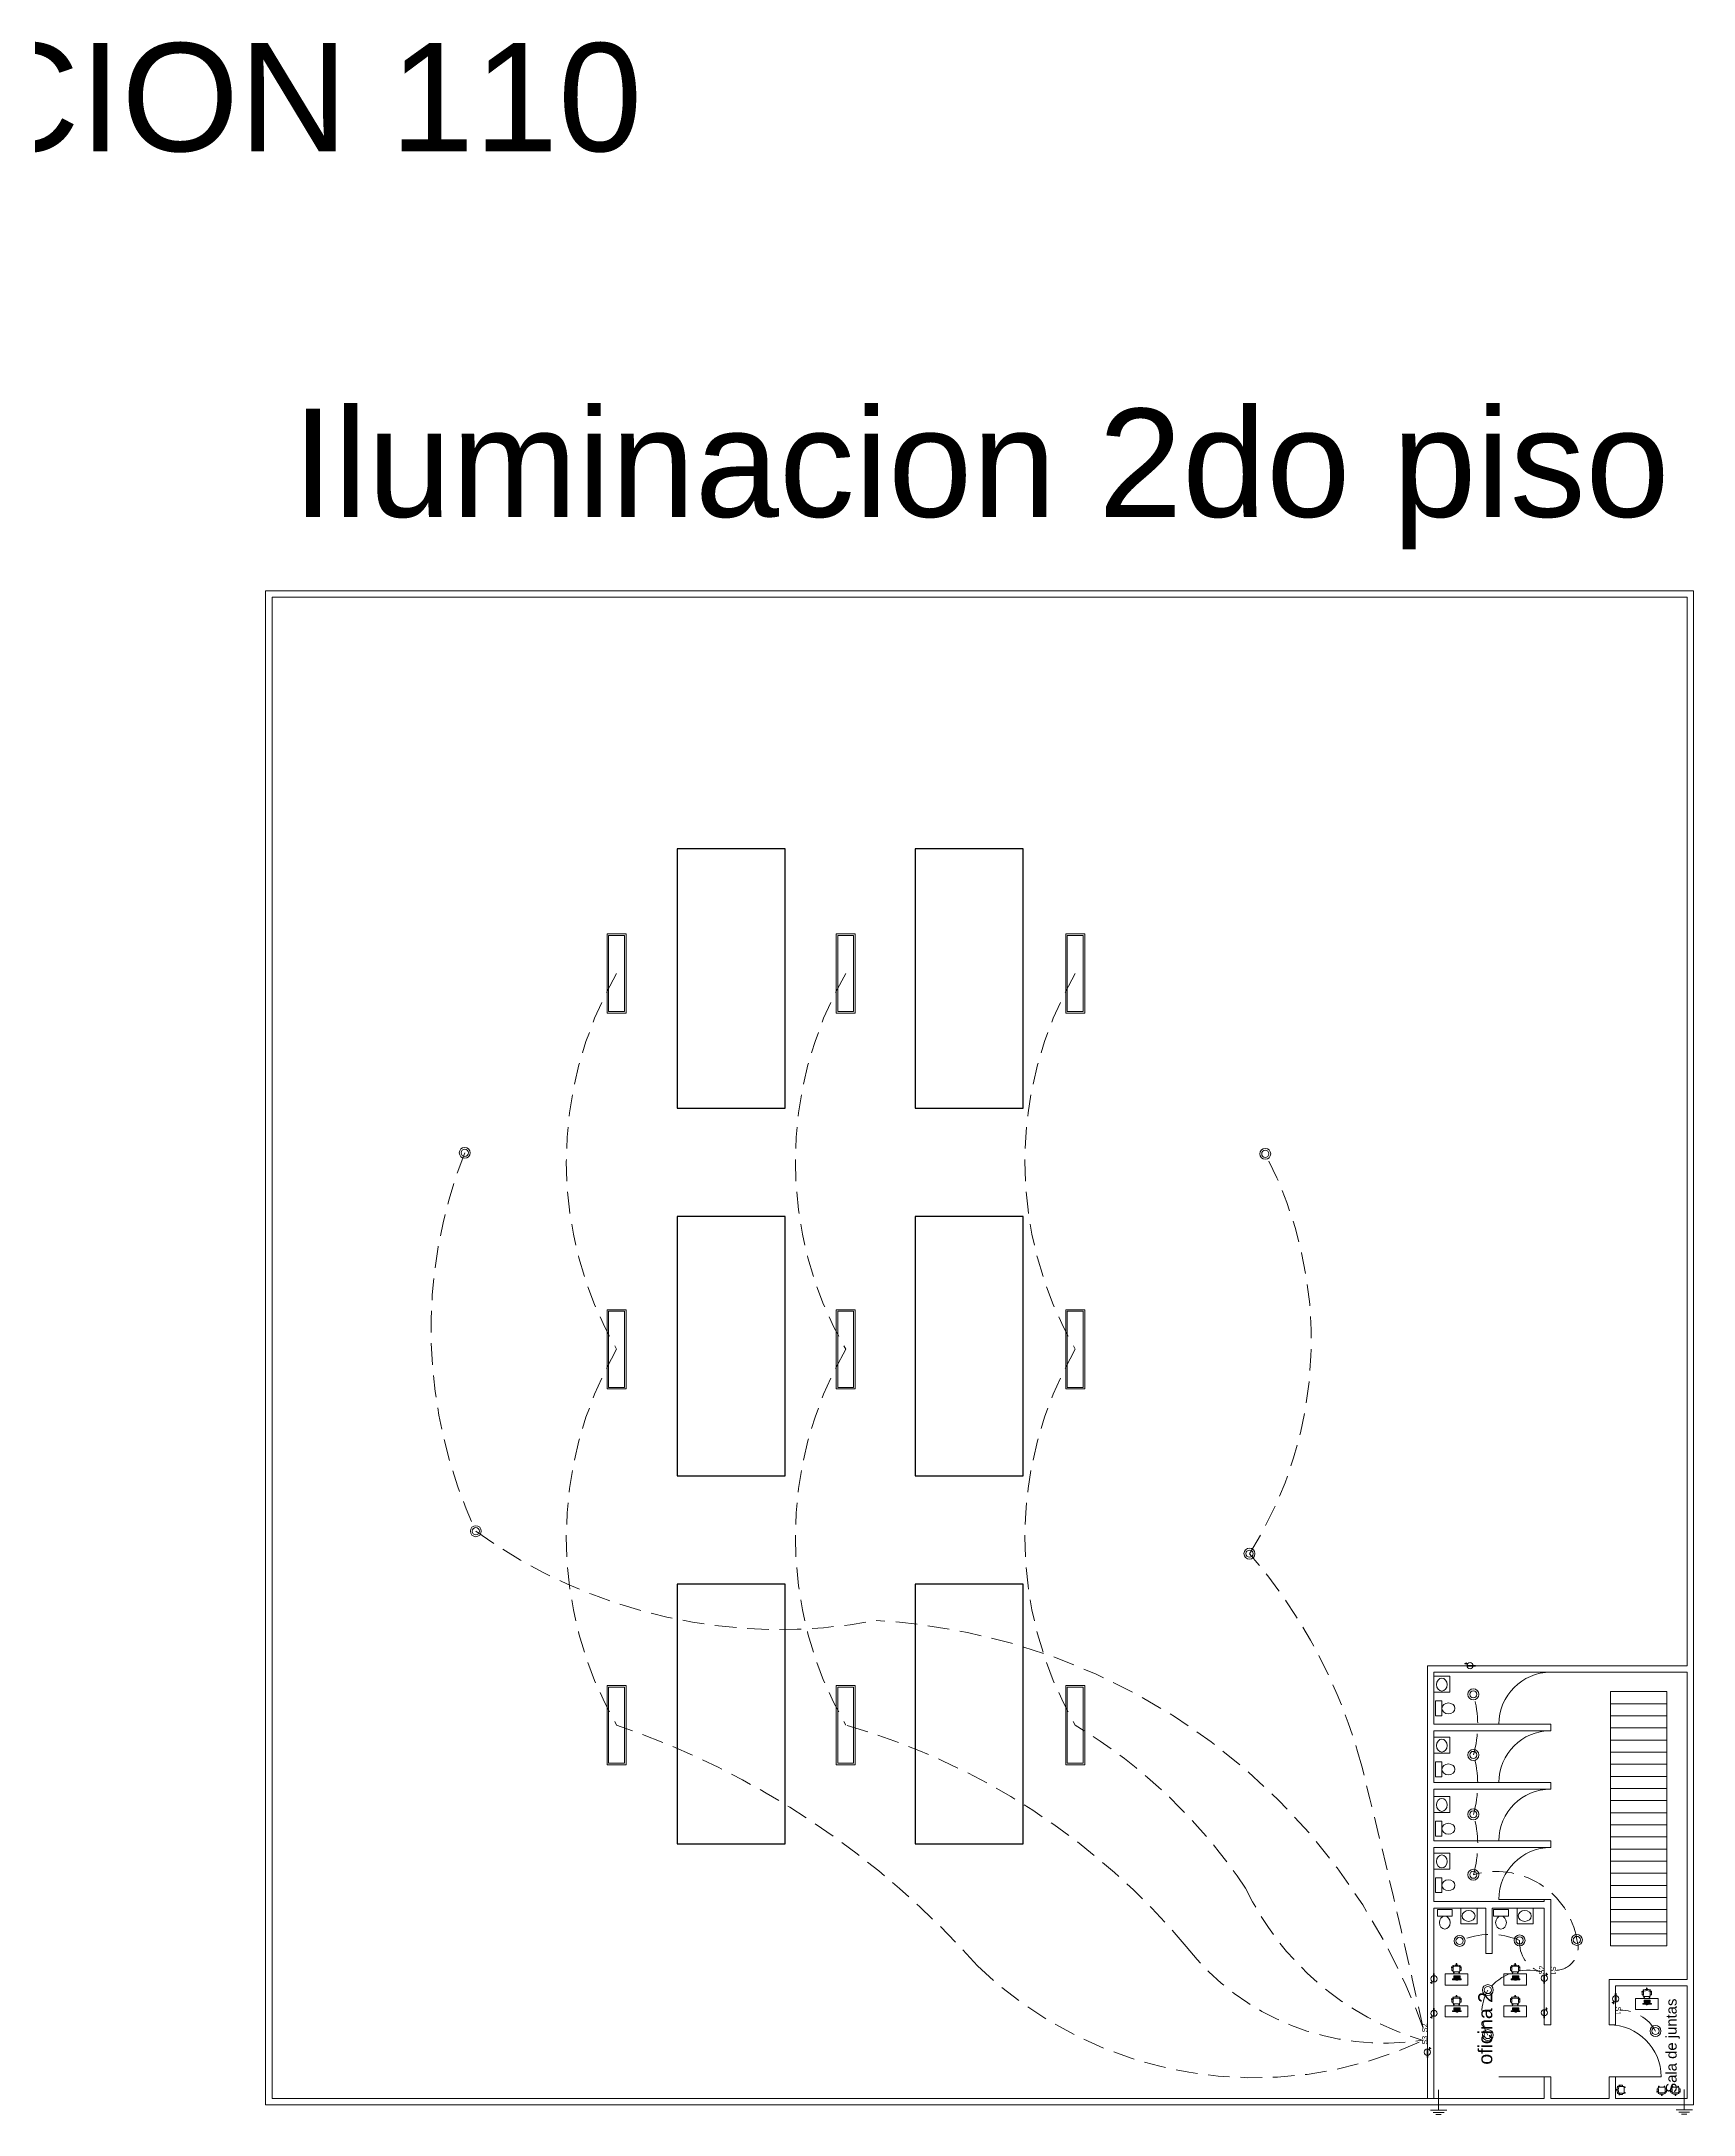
# Model space of a CAD drawing. Header units: millimetres. Extents: x -461 to 1315, y -154 to 152.
# Drawn here: x 693.73 to 731.91, y 28.7 to 76.62 of the extents above; entities that cross this region are included whole.
import ezdxf

# ---------------------------------------------------------------- set-up
doc = ezdxf.new("R2010")
doc.units = ezdxf.units.MM
doc.linetypes.add('DASHED', pattern=[0.75, 0.5, -0.25])
doc.layers.get('0').update_dxf_attribs({"lineweight": 13})
for name, color, linetype, lineweight in [('A-AREA', 7, 'Continuous', 5), ('A-DOOR', 251, 'Continuous', 13), ('A-FURN', 46, 'Continuous', 13), ('A-WALL', 253, 'Continuous', 15), ('C-SSWR', 3, 'Continuous', 13), ('E-CONT', 222, 'DASHED', 13), ('E-GRND', 5, 'Continuous', 13), ('E-LITE', 40, 'Continuous', 13), ('E-LTNG', 40, 'Continuous', 13), ('S-STRS', 4, 'Continuous', 13)]:
    doc.layers.add(name, color=color, linetype=linetype, lineweight=lineweight)
doc.layers.add('C-TRAL', color=212, linetype='Continuous')
doc.styles.get("Standard").update_dxf_attribs({"font": 'arial.ttf'})

# ---------------------------------------------------------------- blocks, each defined once
blk = doc.blocks.new('RETIE-PANELLED18W')
at = {"lineweight": 5}
for radius in [28.2, 18.4]:
    blk.add_circle((1123, 1711), radius, dxfattribs=at)
blk = doc.blocks.new('RETIE-LUMINARIA30X120DE40W')
at = {"lineweight": 5}
for points in [[(1192.3, 1610.3), (1192.3, 1634.6), (1091, 1634.6), (1091, 1610.3)], [(1190.3, 1612.3), (1190.3, 1632.6), (1093, 1632.6), (1093, 1612.3)]]:
    blk.add_lwpolyline(points, close=True, dxfattribs=at)
blk = doc.blocks.new('RETIE-INTERRUPTORSENCILLO')
at = {"insert": (1124.1, 1538.8), "char_height": 18.61, "attachment_point": 1}
blk.add_mtext_dynamic_manual_height_columns('S2', width=368.964, gutter_width=93.1, heights=[0], dxfattribs=at)
blk = doc.blocks.new('RETIE-INTERRUPTORSENCILLOIND')
at = {"insert": (1125.5, 1500.3), "char_height": 2.5, "attachment_point": 1}
blk.add_mtext_dynamic_manual_height_columns('{\\H7.4448x;S1}', width=81.348, gutter_width=12.5, heights=[15.7], dxfattribs=at)
blk = doc.blocks.new('RETIE-INTERRUPTORTRIPLE')
at = {"insert": (1125.4, 1457.3), "char_height": 18.61, "attachment_point": 1}
blk.add_mtext_dynamic_manual_height_columns('S3', width=65.32, gutter_width=12.5, heights=[0], dxfattribs=at)
blk = doc.blocks.new('RETIE-Toma corriente monofásico')
h = blk.add_hatch(color=256)
h.dxf.hatch_style = 1
h.paths.add_polyline_path([(-177, 21), (-305, 21), (-305, 11), (-177, 11, -0.0148577)])
h.paths.add_polyline_path([(176, 21), (-177, 21, 0.0148577), (-177, 11), (177, 11)])
h.paths.add_polyline_path([(-178, -9), (-305, -9), (-305, -20), (-177, -20, -0.0148472)])
h.paths.add_polyline_path([(177, -9), (-178, -9, 0.0148472), (-177, -20), (177, -20)])
h = blk.add_hatch(color=256)
h.dxf.hatch_style = 1
h.paths.add_polyline_path([(155, -110), (155, -120), (286, -120), (286, -110)])
h.paths.add_polyline_path([(216, -190), (225, -190), (225, -120), (216, -120)])
for points in [[(176, 21), (-305, 21), (-305, 11), (177, 11)], [(177, -9), (-305, -9), (-305, -20), (177, -20)], [(155, -110), (286, -110), (286, -120), (155, -120)], [(216, -120), (225, -120), (225, -190), (216, -190)]]:
    blk.add_lwpolyline(points, close=True)
blk.add_circle((0, 0), 178)
blk = doc.blocks.new('*U117')
at = {"layer": 'E-LITE', "ltscale": 2}
for p, q in [((18607, 41656), (18607, 41674)), ((18608, 41656), (18608, 41674)), ((18612, 41673), (18625, 41668)), ((18655, 41451), (18613, 41451)), ((18621, 41700), (18664, 41686)), ((18622, 41669), (18622, 41663)), ((18644, 41681), (18653, 41684)), ((18668, 41407), (18670, 41456)), ((18679, 41663), (18680, 41692)), ((18904, 41906), (18904, 41868)), ((18933, 41906), (18933, 41868)), ((19158, 41663), (19157, 41691)), ((19169, 41407), (19167, 41456)), ((19217, 41700), (19173, 41686)), ((19225, 41451), (19183, 41451)), ((19194, 41681), (19184, 41684)), ((19226, 41673), (19212, 41668)), ((19215, 41669), (19215, 41663)), ((19230, 41656), (19230, 41674)), ((19231, 41656), (19231, 41674)), ((18721, 41339), (18726, 41347)), ((18723, 41347), (19115, 41347)), ((18744, 41323), (18762, 41347)), ((19094, 41323), (19076, 41347)), ((19117, 41339), (19111, 41347))]:
    blk.add_line(p, q, dxfattribs=at)
at = {"layer": 'E-LITE'}
for p, q in [((19260, 40835), (18629, 40835)), ((18629, 40835), (18629, 40805)), ((18644, 40790), (19245, 40790)), ((18762, 41053), (18780, 41053)), ((18805, 41053), (18805, 41038)), ((18805, 41013), (18805, 40997)), ((18805, 40992), (18805, 40977)), ((18805, 40971), (18805, 40955)), ((18805, 40934), (18805, 40918)), ((18825, 41053), (18825, 41038)), ((18825, 41033), (18825, 41017)), ((18825, 41013), (18825, 40997)), ((18825, 40992), (18825, 40977)), ((18825, 40971), (18825, 40955)), ((18825, 40934), (18825, 40918)), ((18845, 41053), (18845, 41038)), ((18845, 41013), (18845, 40997)), ((18845, 40992), (18845, 40977)), ((18845, 40971), (18845, 40955)), ((18845, 40934), (18845, 40918)), ((18873, 40781), (18873, 40790)), ((18876, 40934), (18876, 40918)), ((18887, 41054), (18905, 41054)), ((18896, 40934), (18896, 40918)), ((18905, 41054), (18905, 41038)), ((18905, 41054), (18905, 41038)), ((18905, 40992), (18905, 40977)), ((18905, 40971), (18905, 40955)), ((18917, 40934), (18917, 40918)), ((18925, 41054), (18925, 41038)), ((18925, 41035), (18925, 41019)), ((18925, 41013), (18925, 40997)), ((18925, 40992), (18925, 40977)), ((18925, 40971), (18925, 40955)), ((18937, 40934), (18937, 40918)), ((18945, 41054), (18945, 41038)), ((18945, 41035), (18945, 41019)), ((18945, 41013), (18945, 40997)), ((18945, 40992), (18945, 40977)), ((18945, 40971), (18945, 40955)), ((18965, 41035), (18965, 41019)), ((18965, 41013), (18965, 40997)), ((18965, 40992), (18965, 40977)), ((18965, 40971), (18965, 40955)), ((18967, 40934), (18967, 40918)), ((18968, 41054), (18985, 41054)), ((18985, 41038), (18968, 41038)), ((18985, 41035), (18985, 41019)), ((18985, 41013), (18985, 40997)), ((18985, 40992), (18985, 40977)), ((18985, 40971), (18985, 40955)), ((18987, 40934), (18987, 40918)), ((18988, 41054), (19006, 41054)), ((19006, 41038), (18988, 41038)), ((19006, 41035), (19006, 41019)), ((19006, 41013), (19006, 40997)), ((19006, 40992), (19006, 40977)), ((19006, 40971), (19006, 40955)), ((19007, 40934), (19007, 40918)), ((19008, 41054), (19026, 41054)), ((19026, 41038), (19008, 41038)), ((19015, 40782), (19015, 40790)), ((19026, 41035), (19026, 41019)), ((19026, 41013), (19026, 40997)), ((19026, 40992), (19026, 40977)), ((19026, 40971), (19026, 40955)), ((19028, 40934), (19028, 40918)), ((19046, 41035), (19046, 41019)), ((19046, 41013), (19046, 40997)), ((19046, 40992), (19046, 40977)), ((19046, 40971), (19046, 40955)), ((19058, 40934), (19058, 40918)), ((19066, 41054), (19066, 41038)), ((19066, 41035), (19066, 41019)), ((19066, 41013), (19066, 40997)), ((19066, 40992), (19066, 40977)), ((19066, 40971), (19066, 40955)), ((19078, 40934), (19078, 40918)), ((19087, 41054), (19087, 41038)), ((19087, 41035), (19087, 41019)), ((19087, 41013), (19087, 40997)), ((19087, 40992), (19087, 40977)), ((19087, 40971), (19087, 40955)), ((19098, 40934), (19098, 40918)), ((19107, 41054), (19107, 41038)), ((19107, 41035), (19107, 41019)), ((19107, 41013), (19107, 40997)), ((19107, 40992), (19107, 40977)), ((19107, 40971), (19107, 40955)), ((19118, 40934), (19118, 40918)), ((19127, 41013), (19127, 40997)), ((19127, 40992), (19127, 40977)), ((19127, 40971), (19127, 40955))]:
    blk.add_line(p, q, dxfattribs=at)
at = {"layer": 'E-LITE', "ltscale": 2}
for points in [[(18589, 41676), (18589, 41645), (18588, 41644), (18578, 41644), (18575, 41648), (18575, 41700), (18578, 41704), (18583, 41704)], [(18595, 41645), (18590, 41645), (18590, 41675)], [(18614, 41704), (18618, 41704), (18622, 41700), (18622, 41699)], [(18904, 41877), (18899, 41877), (18895, 41880), (18895, 41933), (18899, 41937), (18903, 41937)], [(18933, 41877), (18939, 41877), (18942, 41880), (18942, 41933), (18939, 41937), (18934, 41937)], [(19224, 41704), (19219, 41704), (19215, 41700), (19215, 41699)], [(19248, 41675), (19248, 41645), (19243, 41645)], [(19255, 41704), (19259, 41704), (19263, 41700), (19263, 41647), (19259, 41644), (19250, 41644), (19249, 41645), (19249, 41675)], [(18712, 41299), (18712, 41269), (18711, 41267), (18701, 41267), (18697, 41271), (18697, 41324), (18701, 41327), (18706, 41327)], [(18729, 41298), (18729, 41269), (18713, 41269), (18713, 41298)], [(18745, 41324), (18745, 41271), (18741, 41267), (18731, 41267), (18730, 41269), (18730, 41299)], [(19093, 41324), (19093, 41271), (19096, 41267), (19106, 41267), (19107, 41268), (19107, 41299)], [(19125, 41298), (19125, 41268), (19108, 41268), (19108, 41298)], [(19132, 41327), (19137, 41327), (19140, 41324), (19140, 41271), (19137, 41267), (19127, 41267), (19126, 41268), (19126, 41299)]]:
    blk.add_lwpolyline(points, dxfattribs=at)
at = {"layer": 'E-LITE'}
for points in [[(18667, 41668), (18609, 41656)], [(18945, 41842), (18941, 41868), (18897, 41868), (18893, 41842)], [(19171, 41668), (19229, 41656)], [(18629, 40805), (18629, 40835)], [(19245, 40790), (18644, 40790)], [(18780, 41038), (18780, 41053), (18742, 41053), (18742, 41038), (18780, 41038), (18762, 41038)], [(18855, 41038), (18855, 41054), (18884, 41054), (18884, 41038), (18855, 41038)], [(19028, 41054), (19046, 41054), (19046, 41038), (19046, 41054), (18948, 41054), (18948, 41038), (19046, 41038), (19028, 41038)], [(19127, 41054), (19109, 41054), (19109, 41038), (19127, 41038)], [(19109, 41054), (19147, 41054), (19147, 41038), (19109, 41038)], [(19127, 41035), (19109, 41035), (19109, 41019), (19127, 41019)], [(19109, 41035), (19147, 41035), (19147, 41019), (19109, 41019)], [(19260, 40835), (19260, 40805)]]:
    blk.add_lwpolyline(points, dxfattribs=at)
for points in [[(19719, 41205), (19719, 40405), (18119, 40405), (18119, 41205)], [(18629, 40835), (19260, 40835), (19260, 40845), (18629, 40845)], [(18722, 41053), (18722, 41038), (18740, 41038), (18740, 41053)], [(18722, 41035), (18722, 41019), (18740, 41019), (18740, 41035)], [(18722, 41013), (18722, 40997), (18740, 40997), (18740, 41013)], [(18722, 40992), (18722, 40977), (18740, 40977), (18740, 40992)], [(18742, 41035), (18742, 41019), (18760, 41019), (18760, 41035)], [(18742, 41013), (18742, 40997), (18760, 40997), (18760, 41013)], [(18742, 40992), (18742, 40977), (18760, 40977), (18760, 40992)], [(18762, 41035), (18762, 41019), (18780, 41019), (18780, 41035)], [(18762, 41013), (18762, 40997), (18780, 40997), (18780, 41013)], [(18762, 40992), (18762, 40977), (18780, 40977), (18780, 40992)], [(18787, 41053), (18787, 41038), (18805, 41038), (18805, 41053)], [(18787, 41013), (18787, 40997), (18805, 40997), (18805, 41013)], [(18787, 40992), (18787, 40977), (18805, 40977), (18805, 40992)], [(18787, 40971), (18787, 40955), (18805, 40955), (18805, 40971)], [(18787, 40934), (18787, 40918), (18805, 40918), (18805, 40934)], [(18807, 41053), (18807, 41038), (18825, 41038), (18825, 41053)], [(18807, 41033), (18807, 41017), (18825, 41017), (18825, 41033)], [(18807, 41013), (18807, 40997), (18825, 40997), (18825, 41013)], [(18807, 40992), (18807, 40977), (18825, 40977), (18825, 40992)], [(18807, 40971), (18807, 40955), (18825, 40955), (18825, 40971)], [(18807, 40934), (18807, 40918), (18825, 40918), (18825, 40934)], [(18828, 41053), (18828, 41038), (18845, 41038), (18845, 41053)], [(18828, 41013), (18828, 40997), (18845, 40997), (18845, 41013)], [(18828, 40992), (18828, 40977), (18845, 40977), (18845, 40992)], [(18828, 40971), (18828, 40955), (18845, 40955), (18845, 40971)], [(18828, 40934), (18828, 40918), (18845, 40918), (18845, 40934)], [(18905, 41035), (18905, 41019), (18855, 41019), (18855, 41035)], [(18855, 40998), (18855, 41013), (18892, 41013), (18892, 40998)], [(18855, 40977), (18855, 40993), (18881, 40993), (18881, 40977)], [(18884, 40955), (18855, 40955), (18855, 40971), (18884, 40971)], [(18858, 40934), (18858, 40918), (18876, 40918), (18876, 40934)], [(18879, 40934), (18879, 40918), (18896, 40918), (18896, 40934)], [(18887, 41054), (18887, 41038), (18905, 41038), (18905, 41054)], [(18887, 40992), (18887, 40977), (18905, 40977), (18905, 40992)], [(18887, 40971), (18887, 40955), (18905, 40955), (18905, 40971)], [(18899, 40934), (18899, 40918), (18917, 40918), (18917, 40934)], [(18900, 40790), (18988, 40790), (18988, 40763), (18900, 40763)], [(18907, 41054), (18907, 41038), (18925, 41038), (18925, 41054)], [(18907, 41035), (18907, 41019), (18925, 41019), (18925, 41035)], [(18907, 41013), (18907, 40997), (18925, 40997), (18925, 41013)], [(18907, 40992), (18907, 40977), (18925, 40977), (18925, 40992)], [(18907, 40971), (18907, 40955), (18925, 40955), (18925, 40971)], [(18919, 40934), (18919, 40918), (18937, 40918), (18937, 40934)], [(18927, 41054), (18927, 41038), (18945, 41038), (18945, 41054)], [(18927, 41035), (18927, 41019), (18945, 41019), (18945, 41035)], [(18927, 41013), (18927, 40997), (18945, 40997), (18945, 41013)], [(18927, 40992), (18927, 40977), (18945, 40977), (18945, 40992)], [(18927, 40971), (18927, 40955), (18945, 40955), (18945, 40971)], [(18948, 41035), (18948, 41019), (18965, 41019), (18965, 41035)], [(18948, 41013), (18948, 40997), (18965, 40997), (18965, 41013)], [(18948, 40992), (18948, 40977), (18965, 40977), (18965, 40992)], [(18948, 40971), (18948, 40955), (18965, 40955), (18965, 40971)], [(18949, 40934), (18949, 40918), (18967, 40918), (18967, 40934)], [(18968, 41035), (18968, 41019), (18985, 41019), (18985, 41035)], [(18968, 41013), (18968, 40997), (18985, 40997), (18985, 41013)], [(18968, 40992), (18968, 40977), (18985, 40977), (18985, 40992)], [(18968, 40971), (18968, 40955), (18985, 40955), (18985, 40971)], [(18970, 40934), (18970, 40918), (18987, 40918), (18987, 40934)], [(18988, 41035), (18988, 41019), (19006, 41019), (19006, 41035)], [(18988, 41013), (18988, 40997), (19006, 40997), (19006, 41013)], [(18988, 40992), (18988, 40977), (19006, 40977), (19006, 40992)], [(18988, 40971), (18988, 40955), (19006, 40955), (19006, 40971)], [(18990, 40934), (18990, 40918), (19007, 40918), (19007, 40934)], [(19008, 41035), (19008, 41019), (19026, 41019), (19026, 41035)], [(19008, 41013), (19008, 40997), (19026, 40997), (19026, 41013)], [(19008, 40992), (19008, 40977), (19026, 40977), (19026, 40992)], [(19008, 40971), (19008, 40955), (19026, 40955), (19026, 40971)], [(19010, 40934), (19010, 40918), (19028, 40918), (19028, 40934)], [(19028, 41035), (19028, 41019), (19046, 41019), (19046, 41035)], [(19028, 41013), (19028, 40997), (19046, 40997), (19046, 41013)], [(19028, 40992), (19028, 40977), (19046, 40977), (19046, 40992)], [(19028, 40971), (19028, 40955), (19046, 40955), (19046, 40971)], [(19040, 40934), (19040, 40918), (19058, 40918), (19058, 40934)], [(19049, 41054), (19049, 41038), (19066, 41038), (19066, 41054)], [(19049, 41035), (19049, 41019), (19066, 41019), (19066, 41035)], [(19049, 41013), (19049, 40997), (19066, 40997), (19066, 41013)], [(19049, 40992), (19049, 40977), (19066, 40977), (19066, 40992)], [(19049, 40971), (19049, 40955), (19066, 40955), (19066, 40971)], [(19060, 40934), (19060, 40918), (19078, 40918), (19078, 40934)], [(19069, 41054), (19069, 41038), (19087, 41038), (19087, 41054)], [(19069, 41035), (19069, 41019), (19087, 41019), (19087, 41035)], [(19069, 41013), (19069, 40997), (19087, 40997), (19087, 41013)], [(19069, 40992), (19069, 40977), (19087, 40977), (19087, 40992)], [(19069, 40971), (19069, 40955), (19087, 40955), (19087, 40971)], [(19080, 40934), (19080, 40918), (19098, 40918), (19098, 40934)], [(19089, 41054), (19089, 41038), (19107, 41038), (19107, 41054)], [(19089, 41035), (19089, 41019), (19107, 41019), (19107, 41035)], [(19089, 41013), (19089, 40997), (19107, 40997), (19107, 41013)], [(19089, 40992), (19089, 40977), (19107, 40977), (19107, 40992)], [(19089, 40971), (19089, 40955), (19107, 40955), (19107, 40971)], [(19101, 40934), (19101, 40918), (19118, 40918), (19118, 40934)], [(19109, 41013), (19109, 40997), (19127, 40997), (19127, 41013)], [(19109, 40992), (19109, 40977), (19127, 40977), (19127, 40992)], [(19109, 40971), (19109, 40955), (19127, 40955), (19127, 40971)], [(19130, 41013), (19130, 40997), (19147, 40997), (19147, 41013)], [(19130, 40992), (19130, 40977), (19147, 40977), (19147, 40992)], [(19130, 40971), (19130, 40955), (19147, 40955), (19147, 40971)], [(19130, 40934), (19130, 40918), (19147, 40918), (19147, 40934)]]:
    blk.add_lwpolyline(points, close=True, dxfattribs=at)
blk.add_lwpolyline([(19171, 41050, 0.4142136), (19156, 41065), (18736, 41065, 0.4142136), (18721, 41050), (18721, 40920, 0.4142136), (18736, 40905), (19156, 40905, 0.4142136), (19171, 40920)], format="xyb", close=True, dxfattribs=at)
blk.add_lwpolyline([(19245, 40790, 0.4142136), (19260, 40805), (19260, 40835)], format="xyb", dxfattribs=at)
for centre in [(18731, 40927), (18751, 40927), (18771, 40927)]:
    blk.add_circle(centre, 2.59, dxfattribs=at)
at = {"layer": 'E-LITE', "ltscale": 2}
for centre, radius, start, end in [((18598, 41692), 19.1, 40.52447, 283.45948), ((19430, 41541), 843, 173.3476, 184.90474), ((18610, 41471), 20.1, 185.03654, 276.00474), ((18613, 41637), 19.6, 101.38427, 176.06746), ((18606, 41654), 20, 72.20154, 98.70741), ((18627, 41719), 20, 225.27654, 251.78243), ((18651, 41650), 31.9, 103.75015, 164.57903), ((18709, 41457), 234, 97.11894, 103.75015), ((18657, 41473), 22.2, 265.04182, 0.93164), ((18675, 41793), 11.1, 111.0959, 214.61874), ((18677, 41787), 11.1, 111.0959, 181.3726), ((18918, 41944), 297, 212.04452, 226.75437), ((18669, 41656), 12.1, 357.63877, 99.61074), ((18725, 41404), 57, 177.57291, 267.81851), ((18919, 41041), 801, 71.98827, 107.99568), ((18919, 41041), 794, 71.98827, 107.99568), ((24194, 41493), 5515, 178.31383, 180.20718), ((18740, 41689), 59.8, 126.26397, 177.38921), ((18725, 41739), 15.3, 226.96029, 245.59581), ((18919, 41061), 693, 73.19676, 106.78717), ((18919, 41925), 19.1, 328.52447, 211.45948), ((18884, 41906), 20, 0.20154, 26.70741), ((18953, 41906), 20, 153.27654, 179.78243), ((19112, 41404), 57, 272.16543, 2.41103), ((19113, 41739), 15.3, 294.38816, 313.02366), ((18920, 41944), 297, 313.22957, 327.93944), ((19098, 41689), 59.8, 2.59474, 54.06118), ((19169, 41656), 12.1, 80.3732, 182.3452), ((13644, 41495), 5515, 359.77676, 1.67011), ((19129, 41457), 234, 76.23381, 82.86501), ((19181, 41473), 22.2, 179.05231, 274.94213), ((19160, 41787), 11.1, 358.6113, 68.88805), ((19162, 41793), 11.1, 325.36516, 68.88805), ((19186, 41650), 31.9, 15.40493, 76.23381), ((19211, 41719), 20, 288.20154, 314.70741), ((19239, 41692), 19.1, 256.52446, 139.45948), ((19227, 41471), 20.1, 263.97921, 354.94741), ((19232, 41654), 20, 81.27654, 107.78241), ((19225, 41637), 19.6, 3.91648, 78.59968), ((18408, 41541), 843, 355.07922, 6.63635), ((18721, 41316), 19.1, 112.52447, 355.45949), ((18704, 41351), 20, 297.27654, 323.78241), ((18760, 41311), 20, 144.20154, 170.7074), ((19078, 41311), 20, 9.27654, 35.78241), ((19117, 41316), 19.1, 184.52446, 67.45949), ((19133, 41351), 20, 216.20154, 242.7074)]:
    blk.add_arc(centre, radius, start, end, dxfattribs=at)
at = {"layer": 'E-LITE'}
blk.add_arc((18644, 40805), 15, 180, 270, dxfattribs=at)
blk.add_ellipse((18944, 40781), major_axis=(-70.7, -0.3), ratio=0.422033, start_param=6.2799588, end_param=9.4843481, dxfattribs=at)
blk = doc.blocks.new('*U118')
at = {"layer": 'E-LITE', "ltscale": 2}
for p, q in [((18607, 41656), (18607, 41674)), ((18608, 41656), (18608, 41674)), ((18612, 41673), (18625, 41668)), ((18655, 41451), (18613, 41451)), ((18621, 41700), (18664, 41686)), ((18622, 41669), (18622, 41663)), ((18644, 41681), (18653, 41684)), ((18668, 41407), (18670, 41456)), ((18679, 41663), (18680, 41692)), ((18721, 41339), (18726, 41347)), ((18723, 41347), (19115, 41347)), ((18744, 41323), (18762, 41347)), ((18904, 41906), (18904, 41868)), ((18933, 41906), (18933, 41868)), ((19094, 41323), (19076, 41347)), ((19117, 41339), (19111, 41347)), ((19158, 41663), (19157, 41691)), ((19169, 41407), (19167, 41456)), ((19217, 41700), (19173, 41686)), ((19225, 41451), (19183, 41451)), ((19194, 41681), (19184, 41684)), ((19226, 41673), (19212, 41668)), ((19215, 41669), (19215, 41663)), ((19230, 41656), (19230, 41674)), ((19231, 41656), (19231, 41674))]:
    blk.add_line(p, q, dxfattribs=at)
for points in [[(18589, 41676), (18589, 41645), (18588, 41644), (18578, 41644), (18575, 41648), (18575, 41700), (18578, 41704), (18583, 41704)], [(18595, 41645), (18590, 41645), (18590, 41675)], [(18614, 41704), (18618, 41704), (18622, 41700), (18622, 41699)], [(18712, 41299), (18712, 41269), (18711, 41267), (18701, 41267), (18697, 41271), (18697, 41324), (18701, 41327), (18706, 41327)], [(18729, 41298), (18729, 41269), (18713, 41269), (18713, 41298)], [(18745, 41324), (18745, 41271), (18741, 41267), (18731, 41267), (18730, 41269), (18730, 41299)], [(18904, 41877), (18899, 41877), (18895, 41880), (18895, 41933), (18899, 41937), (18903, 41937)], [(18933, 41877), (18939, 41877), (18942, 41880), (18942, 41933), (18939, 41937), (18934, 41937)], [(19093, 41324), (19093, 41271), (19096, 41267), (19106, 41267), (19107, 41268), (19107, 41299)], [(19125, 41298), (19125, 41268), (19108, 41268), (19108, 41298)], [(19132, 41327), (19137, 41327), (19140, 41324), (19140, 41271), (19137, 41267), (19127, 41267), (19126, 41268), (19126, 41299)], [(19224, 41704), (19219, 41704), (19215, 41700), (19215, 41699)], [(19248, 41675), (19248, 41645), (19243, 41645)], [(19255, 41704), (19259, 41704), (19263, 41700), (19263, 41647), (19259, 41644), (19250, 41644), (19249, 41645), (19249, 41675)]]:
    blk.add_lwpolyline(points, dxfattribs=at)
at = {"layer": 'E-LITE'}
for points in [[(18667, 41668), (18609, 41656)], [(18945, 41842), (18941, 41868), (18897, 41868), (18893, 41842)], [(19171, 41668), (19229, 41656)]]:
    blk.add_lwpolyline(points, dxfattribs=at)
at = {"layer": 'E-LITE', "ltscale": 2}
for centre, radius, start, end in [((18598, 41692), 19.1, 40.52447, 283.45948), ((19430, 41541), 843, 173.3476, 184.90474), ((18610, 41471), 20.1, 185.03654, 276.00474), ((18613, 41637), 19.6, 101.38427, 176.06746), ((18606, 41654), 20, 72.20154, 98.70741), ((18627, 41719), 20, 225.27654, 251.78243), ((18651, 41650), 31.9, 103.75015, 164.57903), ((18709, 41457), 234, 97.11894, 103.75015), ((18657, 41473), 22.2, 265.04182, 0.93164), ((18675, 41793), 11.1, 111.0959, 214.61874), ((18677, 41787), 11.1, 111.0959, 181.3726), ((18918, 41944), 297, 212.04452, 226.75437), ((18669, 41656), 12.1, 357.63877, 99.61074), ((18725, 41404), 57, 177.57291, 267.81851), ((18919, 41041), 801, 71.98827, 107.99568), ((18919, 41041), 794, 71.98827, 107.99568), ((24194, 41493), 5515, 178.31383, 180.20718), ((18740, 41689), 59.8, 126.26397, 177.38921), ((18721, 41316), 19.1, 112.52447, 355.45949), ((18725, 41739), 15.3, 226.96029, 245.59581), ((18704, 41351), 20, 297.27654, 323.78241), ((18919, 41061), 693, 73.19676, 106.78717), ((18760, 41311), 20, 144.20154, 170.7074), ((18919, 41925), 19.1, 328.52447, 211.45948), ((18884, 41906), 20, 0.20154, 26.70741), ((18953, 41906), 20, 153.27654, 179.78243), ((19078, 41311), 20, 9.27654, 35.78241), ((19117, 41316), 19.1, 184.52446, 67.45949), ((19112, 41404), 57, 272.16543, 2.41103), ((19133, 41351), 20, 216.20154, 242.7074), ((19113, 41739), 15.3, 294.38816, 313.02366), ((18920, 41944), 297, 313.22957, 327.93944), ((19098, 41689), 59.8, 2.59474, 54.06118), ((19169, 41656), 12.1, 80.3732, 182.3452), ((13644, 41495), 5515, 359.77676, 1.67011), ((19129, 41457), 234, 76.23381, 82.86501), ((19181, 41473), 22.2, 179.05231, 274.94213), ((19160, 41787), 11.1, 358.6113, 68.88805), ((19162, 41793), 11.1, 325.36516, 68.88805), ((19186, 41650), 31.9, 15.40493, 76.23381), ((19211, 41719), 20, 288.20154, 314.70741), ((19239, 41692), 19.1, 256.52446, 139.45948), ((19227, 41471), 20.1, 263.97921, 354.94741), ((19232, 41654), 20, 81.27654, 107.78241), ((19225, 41637), 19.6, 3.91648, 78.59968), ((18408, 41541), 843, 355.07922, 6.63635)]:
    blk.add_arc(centre, radius, start, end, dxfattribs=at)
blk = doc.blocks.new('*U299')
for p, q in [((0, 0), (0, -54.6)), ((-21.9, -54.6), (21.9, -54.6)), ((-14.6, -60.5), (14.6, -60.5)), ((-7.3, -66.3), (7.3, -66.3))]:
    blk.add_line(p, q)

msp = doc.modelspace()

# ---------------------------------------------------------------- linework, layer by layer
at = {"layer": 'A-DOOR'}
for p, q in [((728.609, 37.726), (727.409, 37.726)), ((728.609, 36.376), (727.409, 36.376)), ((728.609, 35.026), (727.409, 35.026)), ((728.609, 33.676), (727.409, 33.676)), ((728.609, 29.576), (727.409, 29.576)), ((729.959, 29.576), (731.159, 29.576))]:
    msp.add_line(p, q, dxfattribs=at)
for centre, start, end in [((728.609, 37.726), 90, 180), ((728.609, 36.376), 90, 180), ((728.609, 35.026), 90, 180), ((728.609, 33.676), 90, 180), ((729.959, 29.576), 0, 90)]:
    msp.add_arc(centre, 1.2, start, end, dxfattribs=at)
at = {"layer": 'A-FURN'}
for p, q in [((726.274, 38.836), (725.909, 38.836)), ((726.274, 38.464), (726.274, 38.836)), ((725.909, 38.464), (726.274, 38.464)), ((726.274, 37.426), (725.909, 37.426)), ((726.274, 37.053), (726.274, 37.426)), ((725.909, 37.053), (726.274, 37.053)), ((726.274, 36.055), (725.909, 36.055)), ((726.274, 35.683), (726.274, 36.055)), ((725.909, 35.683), (726.274, 35.683)), ((726.274, 34.748), (725.909, 34.748)), ((726.274, 34.375), (726.274, 34.748)), ((725.909, 34.375), (726.274, 34.375)), ((726.533, 33.476), (726.533, 33.111)), ((726.533, 33.111), (726.906, 33.111)), ((726.906, 33.111), (726.906, 33.476)), ((727.831, 33.476), (727.831, 33.111)), ((727.831, 33.111), (728.204, 33.111)), ((728.204, 33.111), (728.204, 33.476))]:
    msp.add_line(p, q, dxfattribs=at)
at = {"layer": 'A-WALL'}
for p, q in [((731.909, 63.926), (698.909, 63.926)), ((698.909, 63.926), (698.909, 28.926)), ((698.909, 63.926), (699.059, 63.926)), ((731.759, 63.776), (699.059, 63.776)), ((699.059, 63.776), (699.059, 29.076)), ((731.759, 39.076), (731.759, 63.776)), ((731.909, 28.926), (731.909, 63.926)), ((725.759, 29.076), (725.759, 39.076)), ((725.759, 39.076), (731.759, 39.076)), ((725.759, 39.076), (725.759, 38.926)), ((725.759, 39.076), (725.909, 39.076)), ((725.909, 38.926), (731.759, 38.926)), ((725.909, 38.926), (725.909, 37.726)), ((731.759, 31.826), (731.759, 38.926)), ((728.609, 37.726), (725.909, 37.726)), ((725.909, 37.576), (725.909, 36.376)), ((728.609, 37.576), (725.909, 37.576)), ((728.609, 37.576), (728.609, 37.726)), ((728.609, 36.376), (725.909, 36.376)), ((725.909, 36.226), (725.909, 35.026)), ((728.609, 36.226), (725.909, 36.226)), ((728.609, 36.226), (728.609, 36.376)), ((728.609, 35.026), (725.909, 35.026)), ((728.609, 34.876), (728.609, 35.026)), ((725.909, 34.876), (725.909, 34.076)), ((728.609, 34.876), (725.909, 34.876)), ((725.909, 34.801), (725.909, 34.776)), ((725.909, 33.926), (725.909, 34.076)), ((725.909, 33.926), (725.909, 33.626)), ((725.909, 33.626), (725.909, 33.926)), ((725.909, 33.926), (725.909, 33.626)), ((725.909, 33.626), (728.434, 33.626)), ((728.434, 33.626), (728.459, 33.626)), ((728.459, 33.626), (728.459, 33.676)), ((728.459, 33.676), (728.609, 33.676)), ((728.459, 33.651), (728.459, 33.676)), ((728.609, 32.576), (728.609, 33.676)), ((725.909, 33.476), (725.909, 31.226)), ((727.109, 33.476), (725.909, 33.476)), ((725.909, 29.076), (725.909, 33.476)), ((725.909, 33.476), (725.909, 32.576)), ((727.109, 32.726), (727.109, 33.476)), ((728.459, 33.476), (727.259, 33.476)), ((727.259, 32.726), (727.259, 33.476)), ((728.459, 33.476), (728.459, 32.576)), ((727.109, 32.726), (727.109, 32.576)), ((727.259, 32.726), (727.259, 32.576)), ((727.109, 32.576), (727.109, 32.426)), ((727.109, 32.426), (727.259, 32.426)), ((727.259, 32.576), (727.259, 32.426)), ((728.459, 30.776), (728.459, 32.576)), ((728.459, 32.576), (728.459, 30.776)), ((728.609, 32.576), (728.609, 30.776)), ((729.959, 31.676), (729.959, 31.826)), ((729.959, 31.826), (731.759, 31.826)), ((729.959, 31.826), (730.109, 31.826)), ((729.959, 31.376), (729.959, 31.676)), ((730.109, 31.676), (731.759, 31.676)), ((730.109, 31.076), (730.109, 31.676)), ((731.759, 29.076), (731.759, 31.676)), ((729.959, 31.376), (729.959, 30.776)), ((725.909, 31.076), (725.909, 29.076)), ((728.609, 30.776), (728.459, 30.776)), ((729.959, 30.776), (730.109, 30.776)), ((730.109, 31.076), (730.109, 30.776)), ((728.459, 29.076), (728.459, 29.576)), ((728.459, 29.576), (728.459, 29.076)), ((728.609, 29.576), (728.459, 29.576)), ((728.609, 29.576), (728.609, 29.076)), ((729.959, 29.076), (729.959, 29.576)), ((729.959, 29.576), (730.109, 29.576)), ((730.109, 29.576), (730.109, 29.076)), ((698.909, 28.926), (728.659, 28.926)), ((698.909, 28.926), (728.659, 28.926)), ((707.272, 29.076), (699.059, 29.076)), ((707.272, 29.076), (728.459, 29.076)), ((725.909, 29.076), (728.459, 29.076)), ((728.609, 29.076), (728.659, 29.076)), ((728.659, 29.076), (729.859, 29.076)), ((728.659, 28.926), (729.859, 28.926)), ((729.859, 29.076), (729.959, 29.076)), ((729.859, 28.926), (731.909, 28.926)), ((729.859, 28.926), (731.909, 28.926)), ((730.109, 29.076), (731.759, 29.076)), ((731.909, 28.926), (731.759, 28.926))]:
    msp.add_line(p, q, dxfattribs=at)
at = {"layer": 'C-SSWR'}
for points in [[(725.945, 37.92), (726.095, 37.92), (726.095, 38.263), (725.945, 38.263)], [(725.945, 36.51), (726.095, 36.51), (726.095, 36.853), (725.945, 36.853)], [(725.945, 35.139), (726.095, 35.139), (726.095, 35.482), (725.945, 35.482)], [(725.945, 33.832), (726.095, 33.832), (726.095, 34.175), (725.945, 34.175)], [(725.989, 33.44), (725.989, 33.29), (726.332, 33.29), (726.332, 33.44)], [(727.287, 33.44), (727.287, 33.29), (727.63, 33.29), (727.63, 33.44)]]:
    msp.add_lwpolyline(points, close=True, dxfattribs=at)
for centre, major_axis in [((726.092, 38.641), (0, 0.15)), ((726.245, 38.091), (-0.15, 0)), ((726.092, 37.231), (0, 0.15)), ((726.245, 36.681), (-0.15, 0)), ((726.092, 35.86), (0, 0.15)), ((726.245, 35.31), (-0.15, 0)), ((726.092, 34.553), (0, 0.15)), ((726.245, 34.003), (-0.15, 0)), ((726.161, 33.14), (0, 0.15)), ((726.711, 33.293), (0.15, 0)), ((727.459, 33.14), (0, 0.15)), ((728.009, 33.293), (0.15, 0))]:
    msp.add_ellipse(centre, major_axis=major_axis, ratio=0.833333, dxfattribs=at)
at = {"layer": 'C-TRAL'}
for p, q in [((710.92, 57.963, 0.046), (708.42, 57.963, 0.046)), ((708.42, 57.963, 0.046), (708.42, 51.963, 0.046)), ((710.92, 51.963, 0.046), (710.92, 57.963, 0.046)), ((716.42, 57.963, 0.046), (713.92, 57.963, 0.046)), ((713.92, 57.963, 0.046), (713.92, 51.963, 0.046)), ((716.42, 51.963, 0.046), (716.42, 57.963, 0.046)), ((708.42, 51.963, 0.046), (710.92, 51.963, 0.046)), ((713.92, 51.963, 0.046), (716.42, 51.963, 0.046)), ((710.92, 49.463, 0.023), (708.42, 49.463, 0.023)), ((708.42, 49.463, 0.023), (708.42, 43.463, 0.023)), ((710.92, 43.463, 0.023), (710.92, 49.463, 0.023)), ((716.42, 49.463, 0.023), (713.92, 49.463, 0.023)), ((713.92, 49.463, 0.023), (713.92, 43.463, 0.023)), ((716.42, 43.463, 0.023), (716.42, 49.463, 0.023)), ((708.42, 43.463, 0.023), (710.92, 43.463, 0.023)), ((713.92, 43.463, 0.023), (716.42, 43.463, 0.023)), ((710.92, 40.963), (708.42, 40.963)), ((708.42, 40.963), (708.42, 34.963)), ((710.92, 34.963), (710.92, 40.963)), ((716.42, 40.963), (713.92, 40.963)), ((713.92, 40.963), (713.92, 34.963)), ((716.42, 34.963), (716.42, 40.963)), ((708.42, 34.963), (710.92, 34.963)), ((713.92, 34.963), (716.42, 34.963))]:
    msp.add_line(p, q, dxfattribs=at)
at = {"layer": 'E-CONT'}
for points in [[(707.021, 55.076, 0.267949), (707.021, 46.391, 0.267949), (707.021, 37.705, -0.130269), (715.36, 32.137, 0.309607), (725.66, 30.412)], [(712.315, 55.076, 0.267949), (712.315, 46.391, 0.267949), (712.315, 37.705, -0.150529), (720.187, 32.584, 0.27123), (725.637, 30.419)], [(717.62, 55.076, 0.267949), (717.62, 46.391, 0.267949), (717.62, 37.705, -0.110389), (721.556, 33.934, 0.210101), (725.66, 30.412)], [(703.512, 50.933, 0.206278), (703.768, 42.186, 0.206219), (713.023, 40.122, -0.30166), (725.66, 30.702)], [(722.012, 50.91, -0.267949), (721.648, 41.667, -0.114209), (724.241, 36.753, -0.007944), (725.66, 30.702)]]:
    msp.add_lwpolyline(points, format="xyb", dxfattribs=at)
for centre, radius, start, end in [((724.452, 37.713), 2.469, 343.5781, 16.4219), ((724.452, 36.34), 2.469, 343.5781, 16.4219), ((724.452, 34.944), 2.469, 343.5781, 16.4219), ((727.353, 32.438), 1.884, 9.1777, 106.4239), ((727.21, 31.121), 1.745, 67.0572, 113.9091), ((728.583, 32.669), 0.695, 175.1087, 254.465), ((728.712, 32.565), 0.53, 271.8196, 19.1128), ((728.096, 30.846), 1.192, 75.3797, 142.0199), ((728.058, 31.06), 1.041, 150.0328, 210.0328), ((730.219, 30.19), 0.924, 28.6542, 90.7064)]:
    msp.add_arc(centre, radius, start, end, dxfattribs=at)
at = {"layer": 'S-STRS'}
for p, q in [((731.293, 38.479), (729.993, 38.479)), ((729.993, 38.479), (729.993, 32.599)), ((731.293, 32.599), (731.293, 38.479)), ((729.993, 38.199), (731.293, 38.199)), ((731.293, 37.919), (729.993, 37.919)), ((729.993, 37.639), (731.293, 37.639)), ((731.293, 37.639), (731.293, 37.359)), ((731.293, 37.359), (729.993, 37.359)), ((729.993, 37.079), (731.293, 37.079)), ((731.293, 36.799), (729.993, 36.799)), ((729.993, 36.519), (731.293, 36.519)), ((731.293, 36.239), (729.993, 36.239)), ((729.993, 35.959), (731.293, 35.959)), ((731.293, 35.679), (729.993, 35.679)), ((729.993, 35.399), (731.293, 35.399)), ((731.293, 35.119), (729.993, 35.119)), ((729.993, 34.839), (731.293, 34.839)), ((731.293, 34.559), (729.993, 34.559)), ((729.993, 34.279), (731.293, 34.279)), ((731.293, 33.999), (729.993, 33.999)), ((729.993, 33.719), (731.293, 33.719)), ((731.293, 33.439), (729.993, 33.439)), ((729.993, 33.159), (731.293, 33.159)), ((731.293, 32.879), (729.993, 32.879)), ((729.993, 32.599), (731.293, 32.599))]:
    msp.add_line(p, q, dxfattribs=at)

# ---------------------------------------------------------------- block references
at = {"layer": 'E-GRND', "xscale": 0.008603423977728217, "yscale": 0.008603423977728217, "zscale": 0.008603423977728217}
for p in [(726.017, 29.274), (731.693, 29.28)]:
    msp.add_blockref('*U299', p, dxfattribs=at)
at = {"layer": 'E-LITE'}
for name, p, xscale, yscale, zscale, rotation in [('RETIE-LUMINARIA30X120DE40W', (677.699, 75.708), 0.01807222282538233, 0.01807222282538233, 0.01807222282538233, 270), ('RETIE-LUMINARIA30X120DE40W', (682.993, 75.708), 0.01807222282538233, 0.01807222282538233, 0.01807222282538233, 270), ('RETIE-LUMINARIA30X120DE40W', (688.298, 75.708), 0.01807222282538233, 0.01807222282538233, 0.01807222282538233, 270), ('RETIE-LUMINARIA30X120DE40W', (677.699, 67.022), 0.01807222282538233, 0.01807222282538233, 0.01807222282538233, 270), ('RETIE-LUMINARIA30X120DE40W', (682.993, 67.022), 0.01807222282538233, 0.01807222282538233, 0.01807222282538233, 270), ('RETIE-LUMINARIA30X120DE40W', (688.298, 67.022), 0.01807222282538233, 0.01807222282538233, 0.01807222282538233, 270), ('RETIE-Toma corriente monofásico', (726.743, 39.077), 0.0004064626554676976, 0.0004064626554676976, 0.0004064626554676976, 180), ('RETIE-LUMINARIA30X120DE40W', (677.699, 58.336), 0.01807222282538233, 0.01807222282538233, 0.01807222282538233, 270), ('RETIE-LUMINARIA30X120DE40W', (682.993, 58.336), 0.01807222282538233, 0.01807222282538233, 0.01807222282538233, 270), ('RETIE-LUMINARIA30X120DE40W', (688.298, 58.336), 0.01807222282538233, 0.01807222282538233, 0.01807222282538233, 270), ('RETIE-Toma corriente monofásico', (725.909, 31.84), 0.0004064626554676976, 0.0004064626554676976, 0.0004064626554676976, 270), ('RETIE-Toma corriente monofásico', (728.459, 31.855), 0.0004064626554676976, 0.0004064626554676976, 0.0004064626554676976, 89.99999999999999), ('RETIE-Toma corriente monofásico', (725.909, 31.041), 0.0004064626554676976, 0.0004064626554676976, 0.0004064626554676976, 270), ('RETIE-Toma corriente monofásico', (728.459, 31.056), 0.0004064626554676976, 0.0004064626554676976, 0.0004064626554676976, 89.99999999999999), ('RETIE-Toma corriente monofásico', (730.109, 31.377), 0.0004064626554676976, 0.0004064626554676976, 0.0004064626554676976, 270), ('RETIE-Toma corriente monofásico', (725.759, 30.144), 0.0004064626554676976, 0.0004064626554676976, 0.0004064626554676976, 90), ('*U118', (743.743, 23.123), 0.0003250540986058216, 0.0003250540986058216, 0.0003250540986058216, 89.999999999987), ('*U118', (737.324, 42.775), 0.0003250540986058216, 0.0003250540986058216, 0.0003250540986058216, 180), ('*U118', (737.64, 42.775), 0.0003250540986058216, 0.0003250540986058216, 0.0003250540986058216, 180)]:
    msp.add_blockref(name, p, dxfattribs=dict(at, xscale=xscale, yscale=yscale, zscale=zscale, rotation=rotation))
for name, p, xscale, yscale, zscale in [('RETIE-PANELLED18W', (698.471, 43.253), 0.00448846850668834, 0.00448846850668834, 0.00448846850668834), ('RETIE-PANELLED18W', (716.971, 43.23), 0.00448846850668834, 0.00448846850668834, 0.00448846850668834), ('RETIE-PANELLED18W', (698.727, 34.507), 0.00448846850668834, 0.00448846850668834, 0.00448846850668834), ('RETIE-PANELLED18W', (716.606, 33.988), 0.00448846850668834, 0.00448846850668834, 0.00448846850668834), ('RETIE-PANELLED18W', (721.779, 30.736), 0.00448846850668834, 0.00448846850668834, 0.00448846850668834), ('RETIE-PANELLED18W', (721.779, 29.335), 0.00448846850668834, 0.00448846850668834, 0.00448846850668834), ('RETIE-PANELLED18W', (721.779, 27.962), 0.00448846850668834, 0.00448846850668834, 0.00448846850668834), ('RETIE-PANELLED18W', (721.779, 26.566), 0.00448846850668834, 0.00448846850668834, 0.00448846850668834), ('RETIE-PANELLED18W', (721.461, 25.037), 0.00448846850668834, 0.00448846850668834, 0.00448846850668834), ('RETIE-PANELLED18W', (722.849, 25.049), 0.00448846850668834, 0.00448846850668834, 0.00448846850668834), ('RETIE-PANELLED18W', (724.172, 25.059), 0.00448846850668834, 0.00448846850668834, 0.00448846850668834), ('*U117', (720.293, 18.587), 0.0003244187475544769, 0.0003244187475544769, 0.0003244187475544769), ('*U117', (721.649, 18.587), 0.0003244187475544769, 0.0003244187475544769, 0.0003244187475544769), ('RETIE-PANELLED18W', (722.115, 23.9), 0.00448846850668834, 0.00448846850668834, 0.00448846850668834), ('*U117', (724.691, 18.021), 0.0003244187475544769, 0.0003244187475544769, 0.0003244187475544769), ('*U117', (720.293, 17.851), 0.0003244187475544769, 0.0003244187475544769, 0.0003244187475544769), ('*U117', (721.649, 17.851), 0.0003244187475544769, 0.0003244187475544769, 0.0003244187475544769), ('RETIE-PANELLED18W', (725.989, 22.954), 0.00448846850668834, 0.00448846850668834, 0.00448846850668834), ('RETIE-PANELLED18W', (722.115, 22.86), 0.00448846850668834, 0.00448846850668834, 0.00448846850668834)]:
    msp.add_blockref(name, p, dxfattribs=dict(at, xscale=xscale, yscale=yscale, zscale=zscale))
at = {"layer": 'E-LTNG'}
for name, p, xscale, yscale, zscale, rotation in [('RETIE-INTERRUPTORSENCILLO', (738.338, 24.634), 0.00649951192848604, 0.00649951192848604, 0.00649951192848604, 90.00000000000001), ('RETIE-INTERRUPTORSENCILLOIND', (718.982, 39.443), 0.006496466994695551, 0.006496466994695551, 0.006496466994695551, 269.9999999999964), ('RETIE-INTERRUPTORSENCILLOIND', (720.482, 38.513), 0.006496466994695551, 0.006496466994695551, 0.006496466994695551, 270), ('RETIE-INTERRUPTORSENCILLO', (735.638, 23.297), 0.00649951192848604, 0.00649951192848604, 0.00649951192848604, 90.00000000000001), ('RETIE-INTERRUPTORTRIPLE', (734.953, 23.122), 0.006393150550811123, 0.006393150550811123, 0.006393150550811123, 90.00000000000001)]:
    msp.add_blockref(name, p, dxfattribs=dict(at, xscale=xscale, yscale=yscale, zscale=zscale, rotation=rotation))

# ---------------------------------------------------------------- texts
at = {"layer": 'A-AREA', "char_height": 2.5, "attachment_point": 1}
for s, insert in [('ILUMINACION 110', (677.921, 76.584)), ('\\pxt10;Iluminacion 2do piso', (699.518, 68.133))]:
    msp.add_mtext_dynamic_manual_height_columns(s, width=43.74055, gutter_width=12.5, heights=[0], dxfattribs=dict(at, insert=insert))
at = {"layer": 'A-WALL', "attachment_point": 1, "rotation": 90}
for s, width, gutter_width, insert, char_height in [('oficina 2', 1.93173, 1.615, (726.933, 29.855), 0.3231), ('Sala de juntas', 2.32677, 1.229, (731.273, 29.207), 0.24578)]:
    msp.add_mtext_dynamic_manual_height_columns(s, width=width, gutter_width=gutter_width, heights=[0], dxfattribs=dict(at, insert=insert, char_height=char_height))

doc.saveas('drawing.dxf')
